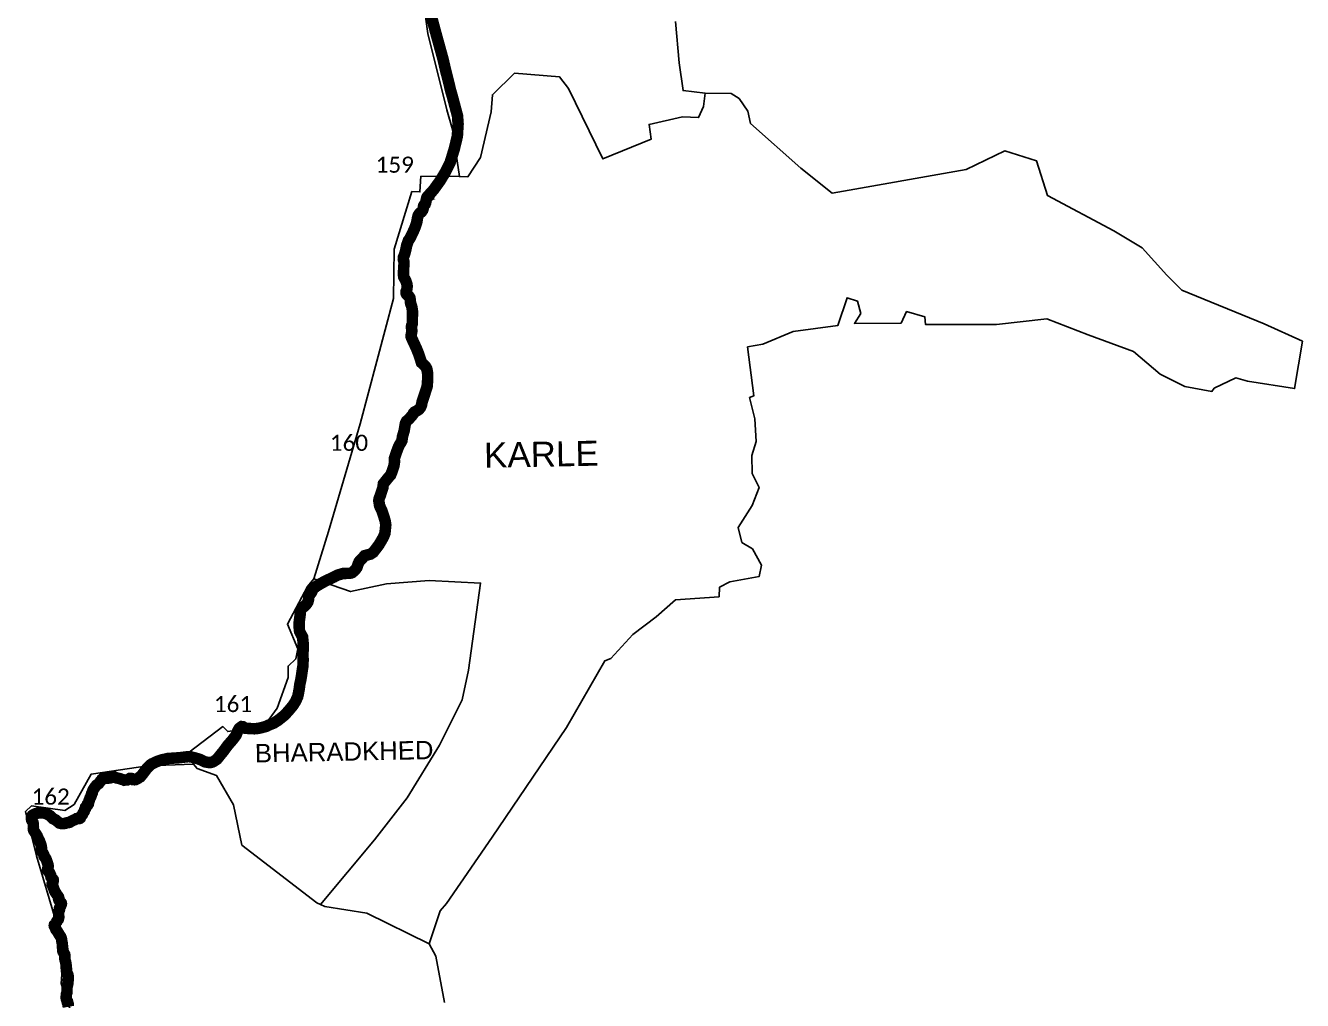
# Model space of a CAD drawing. Header units: metres. Extents: x 0 to 561379, y 0 to 4092696.
# Drawn here: x 285346 to 290893, y 2005244 to 2009479 of the extents above; entities that cross this region are included whole.
import ezdxf

# ---------------------------------------------------------------- set-up
doc = ezdxf.new("R2010")
doc.units = ezdxf.units.M
for name, color, linetype in [('COASTLINE', 5, 'Continuous'), ('NATURALLY PROTECTED', 3, 'Continuous'), ('village', 32, 'Continuous'), ('VILLAGE NAME', 250, 'Continuous')]:
    doc.layers.add(name, color=color, linetype=linetype)
doc.styles.get("Standard").update_dxf_attribs({"font": 'calibri.ttf'})

msp = doc.modelspace()

# ---------------------------------------------------------------- linework, layer by layer
at = {"layer": 'COASTLINE', "const_width": 50, "flags": 128}
msp.add_lwpolyline([(287101.2493827998, 2009548.818156472), (287129.1614530446, 2009444.266343388), (287159.6297262782, 2009333.799856821), (287171.0637408171, 2009284.478392505), (287184.5077519949, 2009231.995688943), (287192.6403158984, 2009197.178317903), (287199.9962982837, 2009172.077941071), (287222.7287012988, 2009086.878771205), (287225.3115170377, 2009051.384869271), (287222.08293025, 2008998.466691949), (287209.1681804153, 2008944.257812307), (287190.4418938258, 2008882.950138549), (287171.0691650475, 2008844.069395832), (287147.1769785242, 2008804.703386936), (287118.7645288876, 2008765.337446687), (287094.1629429222, 2008738.476156867), (287090.5745025097, 2008734.237085982), (287088.8344044451, 2008729.672114145), (287087.3122192136, 2008724.237286933), (287085.8982782653, 2008716.628786128), (287084.5936498002, 2008709.346186276), (287082.6278054346, 2008704.102825875), (287078.4952950728, 2008700.733395955), (287076.2118391922, 2008697.363966035), (287074.7982543106, 2008692.907484909), (287073.9280272449, 2008687.90747818), (287073.3843133622, 2008682.798980739), (287071.3180581813, 2008676.820842334), (287067.7296177689, 2008671.494720244), (287064.1272907544, 2008667.96469834), (287059.4510665099, 2008664.812464253), (287055.6450693311, 2008660.030082174), (287052.7089431512, 2008655.356190806), (287050.7516443869, 2008650.68229944), (287049.3377034385, 2008644.704161034), (287046.9371016068, 2008632.068852435), (287045.5235167252, 2008623.047399471), (287042.4784341287, 2008614.025732099), (287039.8592073304, 2008606.806168352), (287036.9230811506, 2008598.654141944), (287031.5945426736, 2008586.589160013), (287024.8442297803, 2008572.103505871), (287019.0763049698, 2008560.119355952), (287016.3577355564, 2008555.119563632), (287013.3130090266, 2008550.445672265), (287009.1804986648, 2008545.011059463), (287007.2231999005, 2008538.815510816), (287001.9961404389, 2008524.227154992), (286999.2775710255, 2008510.205695299), (286996.0092345951, 2008496.468970124), (286993.0731084153, 2008485.708235231), (286989.1581548199, 2008476.469157617), (286987.1923104543, 2008470.989519025), (286987.0837101044, 2008464.576560138), (286988.1711378698, 2008459.576553409), (286989.3671659851, 2008456.42453373), (286989.9108798677, 2008452.076757724), (286990.4545937504, 2008448.272507322), (286990.2373930507, 2008442.729189399), (286989.2564292349, 2008430.522054618), (286989.0388724685, 2008424.10909573), (286988.7127153522, 2008418.022252205), (286987.8424882865, 2008408.215635234), (286988.494802519, 2008401.150445623), (286988.0600450529, 2008394.085470421), (286989.1474728183, 2008386.694165448), (286991.7574418819, 2008381.476962887), (286995.6731076107, 2008375.78184373), (286999.9142183223, 2008365.45592932), (287002.6327877358, 2008357.303902911), (287004.155329034, 2008347.412808983), (287003.1725848845, 2008335.187020661), (287000.8891290039, 2008327.578305447), (286998.9318302396, 2008322.795923368), (286999.2579873559, 2008316.817570554), (287001.7590000029, 2008311.600367993), (287006.3262678308, 2008307.252591988), (287012.1985201905, 2008302.4699955), (287015.897697353, 2008296.769944947), (287017.7460397008, 2008286.661226369), (287018.1811532337, 2008278.835315323), (287019.0510242326, 2008271.55292988), (287021.2262358301, 2008266.879038513), (287024.1655666104, 2008256.929411058), (287025.4705511422, 2008249.320910253), (287027.0630805832, 2008239.224339121), (287027.4109687313, 2008226.506914551), (287026.5569107074, 2008208.939852479), (287026.665867124, 2008195.896524463), (287026.6694277912, 2008185.336904764), (287024.9296857933, 2008179.793586841), (287023.1895877286, 2008175.010990353), (287022.7548302626, 2008168.054720272), (287023.4071444951, 2008160.663415299), (287024.6031726103, 2008153.924555458), (287023.8436822948, 2008146.708422248), (287022.1039402969, 2008137.578049755), (287021.2337132312, 2008134.099914714), (287021.4512699976, 2008126.60011903), (287022.7562545294, 2008122.578458386), (287029.8438349197, 2008107.81533067), (287044.5137115049, 2008075.99992229), (287054.6306352435, 2008050.847658596), (287066.3829734307, 2008014.379341937), (287074.4512525612, 2008007.171498175), (287083.6819719766, 2007998.193058671), (287088.9713431143, 2007988.732282646), (287091.8248113072, 2007976.220491088), (287093.2166761189, 2007963.420731153), (287093.2783247678, 2007942.906282408), (287090.7605769849, 2007910.802680028), (287079.4858726901, 2007876.084987732), (287068.9071304146, 2007844.363890155), (287066.3036303602, 2007829.825606769), (287061.9289718419, 2007819.72654738), (287054.636918102, 2007811.188597188), (287043.5955668646, 2007804.004903828), (287035.1582131815, 2007799.632070706), (287031.3042107425, 2007795.259237585), (287028.3007120134, 2007788.433956193), (287012.0604434058, 2007769.99923382), (287001.1125303546, 2007760.285681684), (286996.6906216631, 2007751.546020847), (286994.9199606989, 2007742.695848816), (286991.274650986, 2007720.332041898), (286983.3425170688, 2007692.27534929), (286981.42153711, 2007676.741880702), (286977.0561591128, 2007668.015239456), (286973.3349652754, 2007661.997515282), (286969.301673553, 2007655.381694285), (286965.3716524578, 2007646.284508572), (286961.6395104257, 2007636.677310613), (286954.8122871208, 2007617.576084221), (286948.3054043874, 2007596.856371615), (286949.0818385525, 2007583.893980034), (286946.4533540194, 2007565.825988309), (286939.3586760426, 2007544.368884957), (286932.3740712471, 2007526.915602464), (286923.4249441721, 2007516.697266236), (286908.5801665146, 2007498.283647974), (286900.7207951705, 2007488.339397314), (286898.4242943423, 2007471.602502791), (286887.2352537074, 2007436.820509156), (286882.1974922202, 2007424.236180688), (286880.8006424744, 2007414.811425294), (286882.3723209801, 2007405.386669901), (286884.118472179, 2007393.343772047), (286893.1782338235, 2007374.372691629), (286899.1152903264, 2007357.26846621), (286904.7030453762, 2007339.815183717), (286908.5446492271, 2007327.074171716), (286911.1638760254, 2007309.446360687), (286909.7670262796, 2007296.181977485), (286907.6534142249, 2007273.566166603), (286901.0177548157, 2007257.160055331), (286890.0690592173, 2007238.214275118), (286881.3383032229, 2007223.20439214), (286868.4600820644, 2007206.389403816), (286857.1100992716, 2007191.554049375), (286844.9710726255, 2007183.197477237), (286832.9224869266, 2007180.055963575), (286819.6030105288, 2007176.464053304), (286806.2392262695, 2007161.730509649), (286798.7899544033, 2007154.213775691), (286795.2969165379, 2007149.956223241), (286791.2530667896, 2007140.808483657), (286785.782457691, 2007124.757861714), (286781.1710375897, 2007118.446532466), (286776.4175468668, 2007112.489834913), (286765.3317655809, 2007103.034633509), (286759.7269193285, 2007100.694578902), (286751.7809343868, 2007099.559929005), (286742.2739529409, 2007099.488959784), (286724.3833805535, 2007098.680425248), (286701.317378379, 2007091.782045468), (286685.5158494426, 2007083.43126236), (286649.341607008, 2007066.502423111), (286629.5446533973, 2007055.610255795), (286612.8917689314, 2007045.773407222), (286600.3596446256, 2007036.69663686), (286593.911988445, 2007029.162857424), (286589.5530196488, 2007018.452079717), (286584.4676747421, 2007011.462897927), (286580.1087059458, 2007005.835317455), (286577.0208953429, 2006999.662924929), (286576.2795644302, 2006992.327580581), (286575.3712382254, 2006984.3397911), (286573.0101597997, 2006975.807618384), (286568.1064089206, 2006967.638439294), (286562.1127378091, 2006961.10305314), (286554.484720449, 2006953.841465323), (286548.1278612823, 2006948.758482497), (286540.6810818831, 2006937.86631518), (286539.9547057727, 2006924.795542873), (286535.0602126283, 2006888.05085363), (286534.9402181434, 2006871.479433387), (286534.9977675293, 2006863.63418014), (286536.7246819083, 2006847.535419655), (286549.689157778, 2006822.85512537), (286552.6057002883, 2006793.413404788), (286552.3767700756, 2006769.586269482), (286551.4743189717, 2006750.980005163), (286552.129542559, 2006721.729454681), (286551.2051933517, 2006697.149232923), (286548.5721177644, 2006679.649580104), (286545.1261255941, 2006656.109621604), (286542.7223191619, 2006640.215732291), (286538.0627194878, 2006618.973485066), (286534.8100499932, 2006595.279413729), (286532.5708595525, 2006583.150759558), (286528.5491388139, 2006563.409162435), (286518.6230620942, 2006542.318457023), (286507.5599093252, 2006524.893069847), (286491.1409754083, 2006505.419799019), (286472.4556929144, 2006484.460035342), (286444.5485044892, 2006462.073508099), (286426.1734463332, 2006449.894237969), (286401.8794618235, 2006440.070810222), (286392.1855629304, 2006434.997755629), (286383.3279752037, 2006432.565267483), (286373.1766618063, 2006429.771729528), (286358.57560405, 2006426.371720445), (286340.43597983, 2006424.472230872), (286319.4074245985, 2006425.660556206), (286301.8571543689, 2006426.573926679), (286289.7418554355, 2006433.765915587), (286285.1805454789, 2006434.026409399), (286280.749564092, 2006431.161019041), (286274.833331329, 2006426.413052448), (286268.6213845845, 2006415.819492977), (286260.5022845335, 2006395.986105299), (286246.2714730626, 2006377.135464542), (286225.1900017075, 2006352.939130918), (286205.7931304565, 2006326.785714396), (286182.476114766, 2006297.985616752), (286177.6760666188, 2006292.056819638), (286171.9922042208, 2006288.252145282), (286163.4782821935, 2006282.553080359), (286157.5544983675, 2006279.766596163), (286150.1932639653, 2006277.983342566), (286141.6429013333, 2006277.983342566), (286126.1048164517, 2006280.661415405), (286114.5665707397, 2006286.211828664), (286105.3173135155, 2006290.661135882), (286094.2765830261, 2006294.603795609), (286083.5236051252, 2006297.439307666), (286068.4538948986, 2006301.41312268), (286059.0138112626, 2006303.039944438), (286049.9043864586, 2006303.039944438), (286035.7776028829, 2006301.323203649), (286015.001613525, 2006298.798425935), (285986.3035902905, 2006296.893321457), (285971.7567639822, 2006295.927637385), (285964.0352907559, 2006295.415051096), (285950.9944791492, 2006292.018190901), (285940.401446843, 2006290.238166081), (285919.4792177211, 2006283.247863641), (285903.3934743151, 2006275.834914278), (285895.6162760706, 2006272.250872477), (285887.6448125129, 2006266.748166863), (285879.248416201, 2006258.395320483), (285873.7056843015, 2006252.881337298), (285863.0206650241, 2006238.137972906), (285852.8110536996, 2006224.939377842), (285849.7892510408, 2006221.032906931), (285844.9599207431, 2006215.415517463), (285839.9074054777, 2006213.271868884), (285834.4430959321, 2006208.851350145), (285830.1321779547, 2006206.520718863), (285825.2799652651, 2006203.897444948), (285820.0784792273, 2006203.095670876), (285814.8231449993, 2006203.209816052), (285812.6526299641, 2006204.92237853), (285808.5226226622, 2006208.181003982), (285805.4550832149, 2006209.032374538), (285799.399960787, 2006208.804084187), (285795.2872332305, 2006206.406496718), (285790.9898772524, 2006203.901276837), (285787.9847107281, 2006202.149361714), (285781.463443068, 2006202.410645885), (285775.294169383, 2006201.268963223), (285773.1234719976, 2006202.410645885), (285766.4972285841, 2006204.237353538), (285761.2404146931, 2006205.686539988), (285757.5544075846, 2006207.582122754), (285752.9569930615, 2006208.478581863), (285749.1723136063, 2006209.543141487), (285745.7523346525, 2006210.103399566), (285742.0413518769, 2006210.711329648), (285738.2393219694, 2006212.316569071), (285732.2607866469, 2006215.461295595), (285729.7377885769, 2006216.41378821), (285726.8502723555, 2006216.497838467), (285723.5703383944, 2006216.07758718), (285721.2995307213, 2006215.125094566), (285718.5733944719, 2006213.159765563), (285716.1063779289, 2006211.815115384), (285713.443152516, 2006210.946673027), (285709.9950916236, 2006210.442371483), (285700.9381193671, 2006209.615261534), (285696.3200992657, 2006209.749649582), (285692.2912543178, 2006209.866892167), (285688.1033060371, 2006209.988764785), (285684.7851694511, 2006209.345869683), (285680.9742315597, 2006207.912166255), (285679.09128287, 2006206.254482745), (285677.6507158887, 2006203.555407311), (285676.1316051516, 2006200.709170708), (285674.5122857222, 2006199.030393915), (285671.6430045259, 2006196.476636142), (285669.9393061327, 2006194.14685845), (285667.8880260055, 2006191.341768829), (285666.3364256616, 2006189.219982554), (285664.056862298, 2006186.102719608), (285661.9970409593, 2006184.672654946), (285659.1609032205, 2006182.703619923), (285655.8959680927, 2006180.436885297), (285652.4440760206, 2006176.827425477), (285647.553259944, 2006170.72100495), (285644.1458631576, 2006165.434305338), (285641.3365583558, 2006161.075567118), (285638.9877216134, 2006156.555919639), (285637.3737395436, 2006152.702846486), (285636.9833276566, 2006151.289001086), (285636.8779292117, 2006148.777884194), (285636.8201706887, 2006147.401787965), (285636.2276682173, 2006146.319491136), (285634.734037313, 2006144.791731468), (285633.2566355811, 2006142.342805609), (285632.3955776969, 2006139.480478714), (285632.1143936102, 2006136.916714957), (285631.8610142864, 2006134.606467837), (285631.3049408469, 2006132.394934263), (285630.3561724919, 2006130.410593893), (285629.1260377001, 2006128.812638405), (285626.9101174524, 2006125.169690896), (285626.01404832, 2006122.8693154), (285625.22155413, 2006118.820048012), (285624.5537875116, 2006116.90598043), (285623.1480494282, 2006114.535332146), (285622.1821401498, 2006112.445159263), (285621.4952580584, 2006110.958785383), (285621.1934370899, 2006108.94191067), (285621.3732344372, 2006106.606437265), (285620.7889842336, 2006104.27096386), (285619.5736198121, 2006102.810783062), (285617.9433707224, 2006100.852145491), (285617.5960313422, 2006099.846549077), (285617.6859300159, 2006098.005140326), (285617.8054942139, 2006095.556087945), (285616.921882465, 2006094.00782708), (285615.438645525, 2006092.795178907), (285613.3713407317, 2006091.762176615), (285612.0053179121, 2006091.079594777), (285611.3038535883, 2006089.42670321), (285611.0341575673, 2006087.13610279), (285610.2701100165, 2006085.294694038), (285608.7420149148, 2006084.531160565), (285606.8045435001, 2006082.624251109), (285606.3100096199, 2006079.345598351), (285605.8247272272, 2006076.128280955), (285604.4673603356, 2006073.911118068), (285602.5348123777, 2006071.216352903), (285601.8156229886, 2006068.25204195), (285601.0939575541, 2006065.277525384), (285599.3398536335, 2006062.75136824), (285597.159833386, 2006059.611831489), (285595.9919269487, 2006057.929881431), (285593.1703975983, 2006051.132805607), (285588.5702478215, 2006046.32038959), (285585.9825154124, 2006040.430483141), (285584.5194836877, 2006037.100494321), (285582.0293443254, 2006035.115151025), (285579.6573322631, 2006034.396875382), (285577.452717731, 2006034.328449852), (285575.8469414224, 2006034.750779305), (285574.4838988137, 2006035.109268239), (285571.452118028, 2006035.173031788), (285567.9305699846, 2006034.384791234), (285565.1415228987, 2006032.667456672), (285562.0340922748, 2006030.346992241), (285559.7240792978, 2006029.192763615), (285555.019260477, 2006027.813246434), (285550.4553984001, 2006025.476541523), (285542.8860361683, 2006021.601015575), (285538.1626209432, 2006018.261919892), (285533.7958794874, 2006017.079520575), (285530.0772108228, 2006016.854308988), (285524.4568113928, 2006015.780590042), (285519.6112181784, 2006014.119596861), (285513.2442768216, 2006012.796421061), (285507.6944469386, 2006012.345920918), (285503.6657828478, 2006012.824514782), (285497.8568332584, 2006013.518776065), (285493.5555555426, 2006014.876126146), (285489.2542778269, 2006018.405313325), (285481.7794661288, 2006024.538376883), (285476.3358326153, 2006029.004864023), (285465.9707037037, 2006033.805598755), (285460.2658761076, 2006039.461365202), (285453.5607760692, 2006046.108801811), (285444.5474668392, 2006051.651346434), (285432.7302588363, 2006056.990385034), (285423.2989215149, 2006059.447315679), (285417.2771691829, 2006059.809301357), (285407.3162867331, 2006059.628347002), (285401.0527379685, 2006059.007668179), (285395.4771967002, 2006057.271014373), (285387.3524226866, 2006054.74033277), (285380.1264055374, 2006051.192764536), (285375.781728462, 2006048.081288663), (285373.2441423718, 2006045.298701755), (285371.79591668, 2006040.595273985), (285371.5061621316, 2006034.589375102), (285373.0267808729, 2006027.715110831), (285376.7921312016, 2006020.985625438), (285378.7281171083, 2006017.525605056), (285379.7649873403, 2006012.262101568), (285380.1269525882, 2006006.039072853), (285380.5765160373, 2005998.310026294), (285379.9097734395, 2005992.652453021), (285380.2719210375, 2005987.876674296), (285382.153957976, 2005982.349908061), (285387.0053863984, 2005974.75205728), (285390.9314318903, 2005968.603454187), (285393.9037590125, 2005963.948475079), (285396.4237847391, 2005960.001847866), (285399.606153429, 2005952.368134489), (285401.8745105306, 2005946.92690827), (285406.4851342899, 2005938.692033871), (285410.9096807753, 2005927.07839726), (285413.9509182581, 2005918.467556152), (285415.3991439499, 2005910.435522677), (285416.2273370204, 2005905.842264525), (285416.0712869744, 2005903.133541117), (285415.7746031163, 2005900.139289184), (285415.5155112004, 2005897.524430138), (285415.7157039853, 2005894.667324949), (285416.8727163266, 2005891.435854249), (285418.9790440735, 2005888.411969212), (285420.9851370077, 2005885.53198322), (285423.0166377033, 2005882.615521352), (285424.8552809054, 2005879.317993063), (285425.8047786613, 2005876.027256156), (285426.2497132733, 2005872.380768069), (285427.4067256146, 2005869.979409114), (285430.0469748959, 2005867.400174568), (285432.6310602999, 2005863.853130558), (285435.3900195945, 2005858.635395261), (285437.2293865742, 2005853.743701071), (285438.5940958512, 2005850.037946776), (285440.050344954, 2005845.717440279), (285442.149759425, 2005839.48874366), (285443.802504374, 2005834.585258894), (285444.679670771, 2005829.696245118), (285444.679670771, 2005825.456864052), (285443.6410037425, 2005818.9205711), (285442.3950044787, 2005815.748443577), (285441.9500698668, 2005812.161221696), (285442.4298333767, 2005809.276111947), (285445.0868588811, 2005805.293499799), (285448.3129995181, 2005802.922851515), (285451.3969069596, 2005798.323793844), (285453.4844526307, 2005793.392922383), (285455.3105791386, 2005789.079534078), (285455.7662013189, 2005786.443767178), (285456.1893547736, 2005783.995831327), (285456.7756162172, 2005780.604318414), (285460.2735348181, 2005776.155230595), (285463.642091001, 2005772.978638863), (285466.5361718314, 2005769.327840506), (285466.967794875, 2005766.12423262), (285466.3034929114, 2005761.667413847), (285465.0698934648, 2005758.77529991), (285464.0388881293, 2005756.358158018), (285462.6976990522, 2005753.27547286), (285461.7896274493, 2005751.188295966), (285461.9385749581, 2005748.060046635), (285464.2682817623, 2005742.015047449), (285467.1623625926, 2005735.993677777), (285469.0126705875, 2005730.588676659), (285472.1875669676, 2005721.31437285), (285474.8039322025, 2005716.103938675), (285478.1250773203, 2005710.88858942), (285481.8454730279, 2005705.04627832), (285487.1928082416, 2005697.972866542), (285489.8022403305, 2005693.516124737), (285490.8002432531, 2005690.597841306), (285491.0374809294, 2005687.610824468), (285490.2783568354, 2005684.386742802), (285491.1324854101, 2005680.878260311), (285493.9791551753, 2005676.042137811), (285495.3695059617, 2005673.680112261), (285499.4983502161, 2005669.956191064), (285501.7746283968, 2005667.454002588), (285502.3056323271, 2005664.800108016), (285501.3192998206, 2005660.326433009), (285498.7394084723, 2005654.260421259), (285495.249224672, 2005648.194409509), (285493.8239049357, 2005645.717174279), (285493.5039504217, 2005643.265770151), (285493.9592789979, 2005639.55031775), (285493.1246619, 2005636.2898297), (285491.227672241, 2005632.801897958), (285490.2559277544, 2005629.814265368), (285490.1609232738, 2005626.016609967), (285490.0198395441, 2005620.377008715), (285490.4459367158, 2005614.338781127), (285490.789494709, 2005609.470217122), (285491.0220796377, 2005606.174253604), (285490.0661011434, 2005602.209836391), (285489.4532100494, 2005599.668193438), (285488.735877924, 2005596.693436325), (285486.1233240207, 2005593.3802491), (285482.7747949857, 2005589.133713323), (285481.8457518375, 2005586.479199583), (285480.6106935889, 2005585.055040323), (285479.6420510867, 2005583.938087993), (285478.5680060795, 2005581.874523168), (285477.5703678573, 2005579.500950058), (285476.5280847743, 2005577.021158242), (285474.8152379181, 2005574.374115268), (285473.3425772926, 2005573.662074122), (285471.7275011213, 2005572.285404797), (285471.1574742374, 2005569.769438852), (285471.5841738242, 2005567.05050539), (285474.0544726718, 2005563.490222695), (285476.3487346871, 2005560.183650553), (285477.1923557874, 2005557.387111838), (285477.3347713333, 2005554.871145894), (285478.4750074515, 2005551.927924474), (285481.8951687555, 2005547.655600633), (285485.783464862, 2005542.798502187), (285488.2611983611, 2005538.329793554), (285491.0161252524, 2005533.361153632), (285495.9093325799, 2005525.844943699), (285499.2669764906, 2005520.687435582), (285501.5678432124, 2005515.234368401), (285503.2305127991, 2005508.58847145), (285503.942955229, 2005501.420339155), (285505.610183572, 2005493.554943783), (285506.5126349633, 2005486.102025817), (285506.7978307555, 2005478.031969607), (285506.9398950398, 2005474.012040873), (285507.9378845234, 2005470.816424346), (285508.5113760622, 2005466.805564539), (285508.0839470744, 2005463.530144483), (285508.2263626202, 2005459.495116378), (285509.2714119075, 2005456.314522253), (285510.886670429, 2005453.656163473), (285513.3949729895, 2005449.528051442), (285516.5721642077, 2005444.299096412), (285517.3958449815, 2005440.959032839), (285517.4908494622, 2005436.686632029), (285517.0158270588, 2005434.265645954), (285516.4935922684, 2005431.604038529), (285516.8750526652, 2005426.209905997), (285518.1575219791, 2005419.041773702), (285520.9128342686, 2005410.544538986), (285521.4600673713, 2005405.534697228), (285522.5237163841, 2005399.385327942), (285523.3617962407, 2005394.540061819), (285522.9035519565, 2005389.819531209), (285522.8183943894, 2005385.724313268), (285523.2055239718, 2005384.20671352), (285524.3370072781, 2005381.94528439), (285524.8134884834, 2005379.68377829), (285524.9635627398, 2005376.749639224), (285524.3680068207, 2005374.815482707), (285524.1296750429, 2005372.940823304), (285524.3977299116, 2005370.35204459), (285525.3506923222, 2005367.346632137), (285526.660696524, 2005364.519864966), (285529.0545608226, 2005359.354311296), (285531.0102970562, 2005354.057532155), (285531.7860150231, 2005350.113404557), (285531.9348128277, 2005346.304588637), (285532.148427227, 2005340.836645568), (285531.5777710367, 2005333.910870197), (285530.9515364971, 2005326.310567554), (285529.7858151221, 2005315.59876674), (285527.5000547284, 2005305.700463494), (285526.2712921412, 2005300.379405024), (285526.5478217187, 2005294.871834735), (285526.500045953, 2005285.734909828), (285526.4677784516, 2005279.563878705), (285524.7374484288, 2005274.617262099), (285523.7845228854, 2005271.893066567), (285523.4041033949, 2005266.241792499), (285522.9867428537, 2005260.041745281), (285523.1659539674, 2005253.370403823), (285524.5946681824, 2005247.517134666), (285526.5946857331, 2005243.043844504), (285528.691531267, 2005239.930213497), (285529.3106103685, 2005237.693568416), (285529.2154235376, 2005235.932823282), (285529.0753127064, 2005233.341083837), (285529.7869092236, 2005231.84022229), (285530.977474011, 2005229.74635489), (285531.8648421749, 2005228.185724768), (285532.2632256294, 2005225.796531579), (285531.9774827864, 2005223.369618883), (285531.5864075121, 2005220.048081453), (285532.1674917478, 2005216.783680861)], dxfattribs=at)
at = {"layer": 'NATURALLY PROTECTED', "const_width": 50, "flags": 128}
for points in [[(287088.9488863404, 2008729.972445855), (287088.8344044451, 2008729.672114145), (287087.3122192136, 2008724.237286933), (287085.8982782653, 2008716.628786128), (287084.5936498002, 2008709.346186276), (287082.6278054346, 2008704.102825875), (287078.4952950728, 2008700.733395955), (287076.2118391922, 2008697.363966035), (287074.7982543106, 2008692.907484909), (287073.9280272449, 2008687.90747818), (287073.3843133622, 2008682.798980739), (287071.3180581813, 2008676.820842334), (287067.7296177689, 2008671.494720244), (287064.1272907544, 2008667.96469834), (287059.4510665099, 2008664.812464253), (287055.6450693311, 2008660.030082174), (287052.7089431512, 2008655.356190806), (287050.7516443869, 2008650.68229944), (287049.3377034385, 2008644.704161034), (287046.9371016068, 2008632.068852435), (287045.5235167252, 2008623.047399471), (287042.4784341287, 2008614.025732099), (287039.8592073304, 2008606.806168352), (287036.9230811506, 2008598.654141944), (287031.5945426736, 2008586.589160013), (287024.8442297803, 2008572.103505871), (287019.0763049698, 2008560.119355952), (287016.3577355564, 2008555.119563632), (287013.3130090266, 2008550.445672265), (287009.1804986648, 2008545.011059463), (287007.2231999005, 2008538.815510816), (287001.9961404389, 2008524.227154992), (286999.2775710255, 2008510.205695299), (286996.0092345951, 2008496.468970124), (286993.0731084153, 2008485.708235231), (286989.1581548199, 2008476.469157617), (286987.1923104543, 2008470.989519025), (286987.0837101044, 2008464.576560138), (286988.1711378698, 2008459.576553409), (286989.3671659851, 2008456.42453373), (286989.9108798677, 2008452.076757724), (286990.4545937504, 2008448.272507322), (286990.2373930507, 2008442.729189399), (286989.2564292349, 2008430.522054618), (286989.0388724685, 2008424.10909573), (286988.7127153522, 2008418.022252205), (286987.8424882865, 2008408.215635234), (286988.494802519, 2008401.150445623), (286988.0600450529, 2008394.085470421), (286989.1474728183, 2008386.694165448), (286991.7574418819, 2008381.476962887), (286995.6731076107, 2008375.78184373), (286999.9142183223, 2008365.45592932), (287002.6327877358, 2008357.303902911), (287004.155329034, 2008347.412808983), (287003.1725848845, 2008335.187020661), (287000.8891290039, 2008327.578305447), (286998.9318302396, 2008322.795923368), (286999.2579873559, 2008316.817570554), (287001.7590000029, 2008311.600367993), (287006.3262678308, 2008307.252591988), (287012.1985201905, 2008302.4699955), (287015.897697353, 2008296.769944947), (287017.7460397008, 2008286.661226369), (287018.1811532337, 2008278.835315323), (287019.0510242326, 2008271.55292988), (287021.2262358301, 2008266.879038513), (287024.1655666104, 2008256.929411058), (287025.4705511422, 2008249.320910253), (287027.0630805832, 2008239.224339121), (287027.4109687313, 2008226.506914551), (287026.5569107074, 2008208.939852479), (287026.665867124, 2008195.896524463), (287026.6694277912, 2008185.336904764), (287024.9296857933, 2008179.793586841), (287023.1895877286, 2008175.010990353), (287022.7548302626, 2008168.054720272), (287023.4071444951, 2008160.663415299), (287024.6031726103, 2008153.924555458), (287023.8436822948, 2008146.708422248), (287022.1039402969, 2008137.578049755), (287021.2337132312, 2008134.099914714), (287021.4512699976, 2008126.60011903), (287022.7562545294, 2008122.578458386), (287029.8438349197, 2008107.81533067), (287033.1506448361, 2008100.643661071)], [(287129.6834788687, 2008750.327617745), (287126.7239082789, 2008751.335592907), (287126.7239082789, 2008751.335592907), (287109.397504135, 2008745.561050571), (287096.0226179797, 2008738.266835663), (287088.8344044451, 2008729.672114145)], [(287033.1506448361, 2008100.643661071), (287044.5137115049, 2008075.99992229), (287054.6306352435, 2008050.847658596), (287066.3829734307, 2008014.379341937), (287074.4512525612, 2008007.171498175), (287083.6819719766, 2007998.193058671), (287088.9713431143, 2007988.732282646), (287091.8248113072, 2007976.220491088), (287093.2166761189, 2007963.420731153), (287093.2783247678, 2007942.906282408), (287090.7605769849, 2007910.802680028), (287079.4858726901, 2007876.084987732), (287068.9071304146, 2007844.363890155), (287066.3036303602, 2007829.825606769), (287061.9289718419, 2007819.72654738), (287054.636918102, 2007811.188597188), (287043.5955668646, 2007804.004903828), (287035.1582131815, 2007799.632070706), (287031.3042107425, 2007795.259237585), (287028.3007120134, 2007788.433956193), (287012.0604434058, 2007769.99923382), (287001.1125303546, 2007760.285681684), (286996.6906216631, 2007751.546020847), (286994.9199606989, 2007742.695848816), (286991.274650986, 2007720.332041898), (286983.3425170688, 2007692.27534929), (286981.42153711, 2007676.741880702), (286977.0561591128, 2007668.015239456), (286973.3349652754, 2007661.997515282), (286969.301673553, 2007655.381694285), (286965.3716524578, 2007646.284508572), (286961.6395104257, 2007636.677310613), (286954.8122871208, 2007617.576084221), (286948.3054043874, 2007596.856371615), (286949.0818385525, 2007583.893980034), (286946.4533540194, 2007565.825988309), (286939.3586760426, 2007544.368884957), (286932.3740712471, 2007526.915602464), (286923.4249441721, 2007516.697266236), (286908.5801665146, 2007498.283647974), (286900.7207951705, 2007488.339397314), (286898.4242943423, 2007471.602502791), (286887.2352537074, 2007436.820509156), (286882.1974922202, 2007424.236180688), (286880.8006424744, 2007414.811425294), (286882.3723209801, 2007405.386669901), (286884.118472179, 2007393.343772047), (286893.1782338235, 2007374.372691629), (286899.1152903264, 2007357.26846621), (286904.7030453762, 2007339.815183717), (286908.5446492271, 2007327.074171716), (286911.1638760254, 2007309.446360687), (286909.7670262796, 2007296.181977485), (286907.6534142249, 2007273.566166603), (286901.0177548157, 2007257.160055331), (286892.2490190779, 2007241.98650899)], [(286533.0119188471, 2006585.539772818), (286532.5708595525, 2006583.150759558), (286528.5491388139, 2006563.409162435), (286518.6230620942, 2006542.318457023), (286507.5599093252, 2006524.893069847), (286491.1409754083, 2006505.419799019), (286472.4556929144, 2006484.460035342), (286444.5485044892, 2006462.073508099), (286426.1734463332, 2006449.894237969), (286401.8794618235, 2006440.070810222), (286392.1855629304, 2006434.997755629), (286383.3279752037, 2006432.565267483), (286373.1766618063, 2006429.771729528), (286358.57560405, 2006426.371720445), (286340.43597983, 2006424.472230872), (286319.4074245985, 2006425.660556206), (286301.8571543689, 2006426.573926679), (286291.0683617957, 2006432.978463368)], [(285602.0754555723, 2006069.323004044), (285601.8156229886, 2006068.25204195), (285601.0939575541, 2006065.277525384), (285599.3398536335, 2006062.75136824), (285597.159833386, 2006059.611831489), (285595.9919269487, 2006057.929881431), (285593.1703975983, 2006051.132805607), (285588.5702478215, 2006046.32038959), (285585.9825154124, 2006040.430483141), (285584.5194836877, 2006037.100494321), (285582.0293443254, 2006035.115151025), (285579.6573322631, 2006034.396875382), (285577.452717731, 2006034.328449852), (285575.8469414224, 2006034.750779305), (285574.4838988137, 2006035.109268239), (285571.452118028, 2006035.173031788), (285567.9305699846, 2006034.384791234), (285565.1415228987, 2006032.667456672), (285562.0340922748, 2006030.346992241), (285559.7240792978, 2006029.192763615), (285555.019260477, 2006027.813246434), (285550.4553984001, 2006025.476541523), (285542.8860361683, 2006021.601015575), (285538.1626209432, 2006018.261919892), (285533.7958794874, 2006017.079520575), (285530.0772108228, 2006016.854308988), (285524.4568113928, 2006015.780590042), (285519.6112181784, 2006014.119596861), (285513.2442768216, 2006012.796421061), (285507.6944469386, 2006012.345920918), (285503.6657828478, 2006012.824514782), (285497.8568332584, 2006013.518776065), (285493.5555555426, 2006014.876126146), (285489.2542778269, 2006018.405313325), (285485.5168719778, 2006021.471845104)]]:
    msp.add_lwpolyline(points, dxfattribs=at)
at = {"layer": 'village'}
for points in [[(288169.6732518223, 2009497.245494844, 0), (288185.5692566376, 2009317.121585073, 0), (288202.3925699173, 2009196.665557152, 0), (288298.5087162075, 2009184.709944193, 0), (288291.4857182004, 2009126.666967355, 0), (288269.9646035542, 2009079.299515917, 0), (288200.715044524, 2009083.028824852, 0), (288054.8379289708, 2009049.590697899, 0), (288063.6962359351, 2008985.221759171, 0), (287854.4563159529, 2008899.591398654, 0), (287704.5230308602, 2009204.962536728, 0), (287666.281371415, 2009255.706996724, 0), (287469.982786222, 2009271.838101311, 0), (287374.0102925955, 2009178.229650058, 0), (287368.5841575201, 2009104.514560802, 0), (287322.8849304948, 2008905.414743057, 0), (287268.0536222127, 2008822.350358286, 0), (287231.2216952196, 2008822.673826509, 0), (287201.3304682763, 2009027.019626473, 0), (287175.6985134376, 2009112.240294613, 0), (287093.1020981063, 2009444.733790179, 0), (287065.7708738064, 2009642.355833622, 0)], [(285542.5573270691, 2005196.27997444, 0), (285501.1717725646, 2005318.713664647, 0), (285508.3729521197, 2005416.809426269, 0), (285503.7779092992, 2005502.209894689, 0), (285394.2837674181, 2005873.30132343, 0), (285346.9036429855, 2006064.895371548, 0), (285371.6073411435, 2006089.288970405, 0), (285516.3467637281, 2006069.029443591, 0), (285558.2759986344, 2006095.627763692, 0), (285630.9389413071, 2006227.320665904, 0), (285876.1534178705, 2006263.353273463, 0), (286076.3715809771, 2006271.057833164, 0), (286091.8473002557, 2006252.463596738, 0), (286176.4302370086, 2006221.463855794, 0), (286249.8446649781, 2006094.129370661, 0), (286286.042957529, 2005919.088135559, 0), (286611.4734551189, 2005668.088222988, 0), (286627.711777984, 2005660.632556507, 0), (286646.2766467453, 2005653.005947087, 0), (286828.3219526997, 2005624.041479498, 0), (287100.2324295066, 2005490.60386036, 0), (287129.27380344, 2005436.400059272, 0), (287165.8508859561, 2005235.836156974, 0)]]:
    msp.add_polyline3d(points, dxfattribs=at)
for points in [[(288974.3898129878, 2008228.339912916, 0), (288960.5461468113, 2008282.334556726, 0), (288915.1183677372, 2008296.503926523, 0), (288874.7437734383, 2008176.632925161, 0), (288680.7405949015, 2008149.423871376, 0), (288549.3106238852, 2008095.743630347, 0), (288482.4248637592, 2008083.406471991, 0), (288510.2491187365, 2007871.20020942, 0), (288491.0476756581, 2007862.964043381, 0), (288513.8375085829, 2007771.204801344, 0), (288519.5362533696, 2007672.488251891, 0), (288500.7236719938, 2007610.766969999, 0), (288502.241465256, 2007533.347804789, 0), (288532.9368464227, 2007472.936228267, 0), (288502.8758390294, 2007394.812965367, 0), (288442.0888583346, 2007298.803988499, 0), (288458.4618366089, 2007233.88237613, 0), (288503.5866457974, 2007205.701945245, 0), (288542.601234253, 2007134.969526229, 0), (288533.7104304351, 2007086.527550268, 0), (288405.5943794614, 2007062.245309713, 0), (288361.3931669653, 2007039.193087139, 0), (288358.5960169875, 2006998.305065666, 0), (288169.1831004828, 2006984.526791541, 0), (288085.5129042835, 2006910.803709737, 0), (287983.6417719262, 2006834.318922962, 0), (287888.6298210128, 2006729.633456128, 0), (287862.4624368628, 2006719.108449855, 0), (287696.1656747289, 2006429.882093106, 0), (287372.9565538459, 2005953.600239218, 0), (287174.7006038442, 2005665.001404514, 0), (287147.4448545862, 2005633.204904125, 0), (287100.2324295066, 2005490.60386036, 0), (286828.3219526997, 2005624.041479498, 0), (286646.2766467453, 2005653.005947087, 0), (286627.711777984, 2005660.632556507, 0), (286861.8453137288, 2005942.491836409, 0), (287003.7115643278, 2006124.618280575, 0), (287144.9598054414, 2006352.818680808, 0), (287242.4137576018, 2006550.57729429, 0), (287270.8951713329, 2006678.904427851, 0), (287323.3095101182, 2007057.044673603, 0), (287099.4832383046, 2007068.964603406, 0), (286914.6487649875, 2007054.655867909, 0), (286757.950265334, 2007020.746121441, 0), (286599.0153294513, 2007075.766784902, 0), (286663.0156095574, 2007281.008135454, 0), (286799.6555198056, 2007748.65758343, 0), (286944.6480240235, 2008293.457185529, 0), (286947.8255933061, 2008508.205431439, 0), (287025.0099312312, 2008757.824842867, 0), (287059.3351244451, 2008756.369798491, 0), (287064.0052371384, 2008824.142166143, 0), (287231.2216952196, 2008822.673826509, 0), (287268.0536222127, 2008822.350358286, 0), (287322.8849304948, 2008905.414743057, 0), (287368.5841575201, 2009104.514560802, 0), (287374.0102925955, 2009178.229650058, 0), (287469.982786222, 2009271.838101311, 0), (287666.281371415, 2009255.706996724, 0), (287704.5230308602, 2009204.962536728, 0), (287854.4563159529, 2008899.591398654, 0), (288063.6962359351, 2008985.221759171, 0), (288054.8379289708, 2009049.590697899, 0), (288200.715044524, 2009083.028824852, 0), (288269.9646035542, 2009079.299515917, 0), (288291.4857182004, 2009126.666967355, 0), (288298.5087162075, 2009184.709944193, 0), (288410.998316766, 2009183.194367185, 0), (288445.8236874815, 2009162.440011797, 0), (288484.0165207359, 2009107.437911671, 0), (288495.6279373216, 2009053.217538504, 0), (288714.5098027473, 2008859.229651544, 0), (288850.0283161331, 2008751.345071354, 0), (289432.5008205766, 2008853.277051735, 0), (289600.7199765784, 2008935.00269293, 0), (289737.9230725373, 2008890.689461038, 0), (289785.1146587498, 2008740.604753893, 0), (290073.2145368509, 2008587.573415131, 0), (290197.3296023232, 2008513.255965993, 0), (290303.5504187261, 2008394.506075181, 0), (290368.7244307919, 2008330.053972096, 0), (290726.3274346995, 2008182.789559554, 0), (290892.9477842883, 2008107.533035984, 0), (290858.4035438452, 2007902.330849549, 0), (290653.9440561563, 2007934.232454729, 0), (290603.0668766121, 2007948.155305803, 0), (290509.7972722197, 2007904.488488849, 0), (290499.9062539662, 2007889.977514723, 0), (290382.0525106512, 2007911.260411544, 0), (290274.2501115756, 2007964.589887911, 0), (290158.8190495101, 2008063.678366992, 0), (289961.7430253711, 2008134.90458873, 0), (289782.6503386751, 2008204.923847815, 0), (289564.3612131726, 2008181.020727927, 0), (289255.4021748775, 2008180.664694474, 0), (289252.3758279582, 2008213.794120166, 0), (289173.0882154813, 2008236.229959174, 0), (289149.20979038, 2008186.979260244, 0), (288946.970722887, 2008185.162926148, 0)], [(287323.3095101182, 2007057.044673603, 0), (287270.8951713329, 2006678.904427851, 0), (287242.4137576018, 2006550.57729429, 0), (287144.9598054414, 2006352.818680808, 0), (287003.7115643278, 2006124.618280575, 0), (286861.8453137288, 2005942.491836409, 0), (286627.711777984, 2005660.632556507, 0), (286611.4734551189, 2005668.088222988, 0), (286286.042957529, 2005919.088135559, 0), (286249.8446649781, 2006094.129370661, 0), (286176.4302370086, 2006221.463855794, 0), (286091.8473002557, 2006252.463596738, 0), (286076.3715809771, 2006271.057833164, 0), (286057.259005261, 2006323.22220973, 0), (286203.6334903259, 2006433.853177629, 0), (286224.9705712418, 2006412.136279611, 0), (286381.354840917, 2006434.457599514, 0), (286440.0027319441, 2006513.658893217, 0), (286487.7068741556, 2006646.608254407, 0), (286487.0009585508, 2006696.517949377, 0), (286521.1148043452, 2006728.104666363, 0), (286528.8172172877, 2006771.717346185, 0), (286483.5569496228, 2006879.083281129, 0), (286571.8492752978, 2007042.062700616, 0), (286599.0153294513, 2007075.766784902, 0), (286757.950265334, 2007020.746121441, 0), (286914.6487649875, 2007054.655867909, 0), (287099.4832383046, 2007068.964603406, 0)]]:
    msp.add_polyline3d(points, close=True, dxfattribs=at)

# ---------------------------------------------------------------- texts
at = {"layer": 'NATURALLY PROTECTED', "char_height": 70, "attachment_point": 1}
for s, insert in [('159', (286867.2673115152, 2008909.672978005)), ('160', (286668.3957373784, 2007701.825962684)), ('161', (286164.6388374802, 2006567.043099168)), ('162', (285372.5892019481, 2006164.956824399))]:
    msp.add_mtext_dynamic_manual_height_columns(s, width=95.17246124148369, gutter_width=1, heights=[0], dxfattribs=dict(at, insert=insert))
at = {"layer": 'VILLAGE NAME', "attachment_point": 1, "rotation": 1.1028329887230697}
for s, insert, char_height in [('{\\fArial|b0|i0|c0|p34;KARLE}', (287336.7695075379, 2007666.619127001), 108.7483136041808), ('{\\fArial|b0|i0|c0|p34;BHARADKHED}', (286341.5350672087, 2006358.019696431), 80)]:
    msp.add_mtext_dynamic_manual_height_columns(s, width=726.9294945531301, gutter_width=543.7415680209039, heights=[0], dxfattribs=dict(at, insert=insert, char_height=char_height))

doc.saveas('drawing.dxf')
